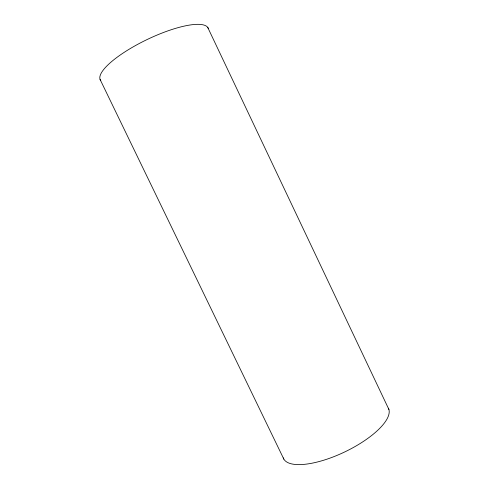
<?xml version="1.0" encoding="UTF-8"?>
<svg xmlns="http://www.w3.org/2000/svg" width="489" height="489" viewBox="0 0 489 489"><rect width="100%" height="100%" fill="white"/><g stroke="black" fill="none" stroke-linecap="round" stroke-linejoin="round"><path stroke-width="0.73" d="M100.08 79.45L283.84 459.11M207.684 27.335L388.92 409.482M388.437 408.223A58.173 20.446 -25.6 0 1 344.024 452.276A58.173 20.446 -25.6 0 1 283.272 457.9M100.765 80.679A59.841 16.106 -25.6 0 1 146.407 39.878A59.841 16.106 -25.6 0 1 208.363 28.57"/></g></svg>
